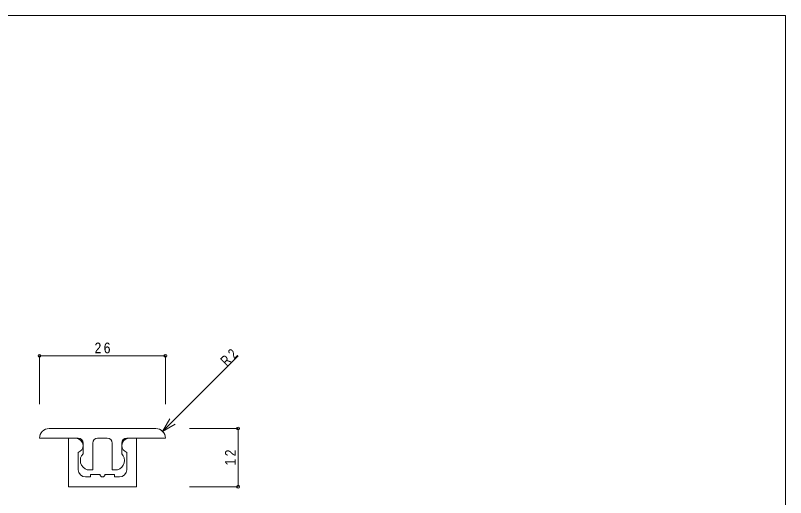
# Model space of a CAD drawing. Units: millimetres at full size, sheet at 1:1; details may follow other scales. Extents: x -141 to 141, y -98 to 98.
# Drawn here: x -18 to 141, y -2 to 97.5 of the extents above; entities that cross this region are included whole.
import ezdxf

# ---------------------------------------------------------------- set-up
doc = ezdxf.new("R2010")
doc.units = ezdxf.units.MM
doc.header["$PDMODE"] = 32
doc.header["$PDSIZE"] = 0.6
for name, color, linetype, lineweight in [('0-0_ＫＢ製品', 2, 'Continuous', 9), ('0-3_寸法', 4, 'Continuous', 9), ('0-4_引出線字', 4, 'Continuous', 9), ('0-A_ベース', 3, 'Continuous', 9), ('F-0_図面枠', 5, 'Continuous', 9)]:
    doc.layers.add(name, color=color, linetype=linetype, lineweight=lineweight)
doc.layers.add('0-5_文字', color=7, linetype='Continuous')
doc.styles.add('HGｺﾞｼｯｸM', font='')
doc.styles.get('HGｺﾞｼｯｸM').set_extended_font_data('HGｺﾞｼｯｸM')

msp = doc.modelspace()

# ---------------------------------------------------------------- linework, layer by layer
at = {"layer": '0-0_ＫＢ製品'}
for p, q in [((11, 12.25), (-11, 12.25)), ((-5, 10.25), (-13, 10.25)), ((-1, 10.25), (1, 10.25)), ((5, 10.25), (13, 10.25)), ((-4, 9.25), (-4, 7.063)), ((-2, 9.25), (-2, 3.75)), ((2, 9.25), (2, 3.75)), ((4, 9.25), (4, 7.063)), ((-3.128, 3.75), (-2, 3.75)), ((2, 3.75), (3.128, 3.75))]:
    msp.add_line(p, q, dxfattribs=at)
for centre, radius, start, end in [((-11, 10.25), 2, 90, 180), ((11, 10.25), 2, 0, 90), ((-5, 9.25), 1, 0, 90), ((-1, 9.25), 1, 90, 180), ((1, 9.25), 1, 0, 90), ((5, 9.25), 1, 90, 180), ((-2.565, 5.669), 2, 135.84093, 253.66434), ((2.565, 5.669), 2, 286.33566, 44.15907)]:
    msp.add_arc(centre, radius, start, end, dxfattribs=at)
at = {"layer": '0-3_寸法'}
for p, q in [((-13, 27.25), (13, 27.25)), ((-13, 27.25), (-13, 17.25)), ((13, 27.25), (13, 17.25)), ((28, 12.25), (18, 12.25)), ((28, 12.25), (28, 0.25)), ((28, 0.25), (18, 0.25))]:
    msp.add_line(p, q, dxfattribs=at)
for p in [(-13, 27.25), (13, 27.25), (28, 12.25), (28, 0.25)]:
    msp.add_point(p, dxfattribs=at)
at = {"layer": '0-4_引出線字'}
for q in [(28, 27.25), (13.914, 14.262), (15.012, 13.164)]:
    msp.add_line((12.414, 11.664), q, dxfattribs=at)
at = {"layer": '0-A_ベース'}
for p, q in [((-5.5, 10.25), (-7, 10.25)), ((-7, 10.25), (-7, 0.25)), ((5.5, 10.25), (7, 10.25)), ((7, 10.25), (7, 0.25)), ((-5, 3.75), (-5, 7.336)), ((5, 7.336), (5, 3.75)), ((-2.5, 2.25), (-3.5, 2.25)), ((-0.5, 2.75), (-2.5, 2.75)), ((-2.5, 2.75), (-2.5, 2.25)), ((2.5, 2.75), (0.5, 2.75)), ((2.5, 2.25), (2.5, 2.75)), ((3.5, 2.25), (2.5, 2.25)), ((-7, 0.25), (7, 0.25))]:
    msp.add_line(p, q, dxfattribs=at)
for centre, radius, start, end in [((-5.5, 8.75), 1.5, 0, 90), ((5.5, 8.75), 1.5, 90, 180), ((-5.5, 8.75), 1.5, 289.47122, 0), ((5.5, 8.75), 1.5, 180, 250.52878), ((-3.5, 3.75), 1.5, 180, 270), ((3.5, 3.75), 1.5, 270, 0), ((0, 2.75), 0.5, 180, 0)]:
    msp.add_arc(centre, radius, start, end, dxfattribs=at)
at = {"layer": 'F-0_図面枠'}
for p, q in [((-141, 97.5), (141, 97.5)), ((141, 97.5), (141, -97.5))]:
    msp.add_line(p, q, dxfattribs=at)

# ---------------------------------------------------------------- texts
at = {"layer": '0-3_寸法', "color": 7, "insert": (-1.625, 27.75), "char_height": 2.199, "attachment_point": 7, "style": 'HGｺﾞｼｯｸM'}
msp.add_mtext('\\T1.36;\\W0.85;26', dxfattribs=at)
at = {"layer": '0-3_寸法', "color": 7, "insert": (27.5, 4.625), "char_height": 2.199, "attachment_point": 7, "rotation": 90, "style": 'HGｺﾞｼｯｸM'}
msp.add_mtext('\\T1.36;\\W0.85;12', dxfattribs=at)
at = {"layer": '0-5_文字', "insert": (25.702, 24.952), "char_height": 2.199, "attachment_point": 7, "rotation": 45, "style": 'HGｺﾞｼｯｸM'}
msp.add_mtext('\\T1.36;\\W0.75;R2', dxfattribs=at)

doc.saveas('drawing.dxf')
